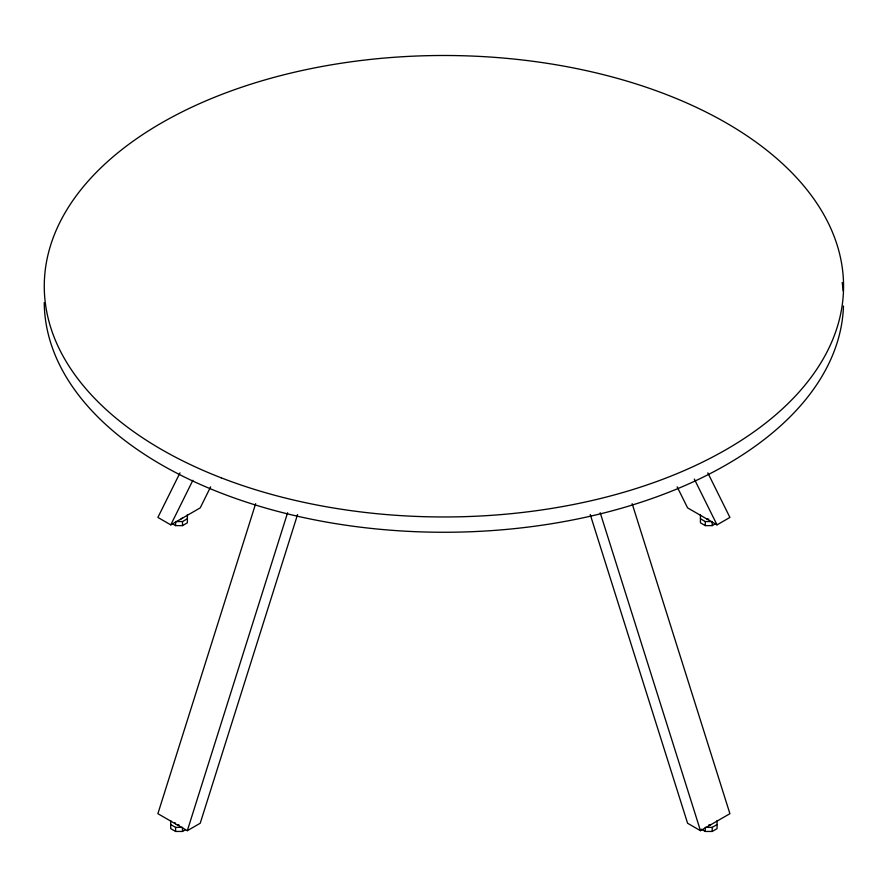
<?xml version="1.0" encoding="UTF-8"?>
<svg xmlns="http://www.w3.org/2000/svg" width="887" height="887" viewBox="0 0 887 887"><rect width="100%" height="100%" fill="white"/><g stroke="black" fill="none" stroke-linecap="round" stroke-linejoin="round"><path stroke-width="1.33" d="M255.656 503.672L157.886 813.689L187.323 830.687L200.218 823.247L297.566 514.549M187.323 830.687L287.599 512.753M179.994 472.86L157.886 517.42L170.781 524.871L200.218 507.874L210.651 486.83M170.781 524.871L192.878 480.299M181.136 518.828L182.655 517.941M187.379 514.748L187.379 522.809L182.5 525.625L175.604 525.625L175.604 521.556L182.5 521.556L187.379 518.74M170.725 820.575L170.725 828.635L175.604 831.452L182.5 831.452L185.427 829.755M700.431 514.748L700.431 522.809L705.298 525.625L712.206 525.625L715.122 523.94M677.147 486.83L687.591 507.874L717.029 524.871L729.912 517.42L707.815 472.86M590.232 514.549L687.591 823.247L700.475 830.687L729.912 813.689L632.143 503.672M717.073 820.575L717.073 828.635L712.206 831.452L705.298 831.452L705.298 827.371L712.206 827.371L717.073 824.555M708.746 824.965L710.831 824.644M700.431 518.74L705.298 521.556L712.206 521.556L712.206 525.625M170.725 824.555L175.604 827.371L182.5 827.371L182.5 831.452M706.673 518.828L708.746 519.15M176.968 824.644L179.052 824.965M172.677 523.94L175.604 525.625M701.406 829.201L705.298 831.452M694.31 479.058L717.029 524.871M174.894 822.559L175.449 823.768M600.211 512.753L700.475 830.687M712.206 827.371L712.206 831.452M705.298 521.556L705.298 525.625M182.5 521.556L182.5 525.625M175.604 827.371L175.604 831.452M843.482 306.037A399.649 230.742 0 0 1 440.906 532.255A399.649 230.742 0 0 1 44.25 302.578M842.195 282.543A399.649 230.742 0 0 1 843.127 290.814M221.251 477.838A399.649 230.742 0 0 0 842.65 301.757A399.649 230.742 0 0 0 267.807 79.098A399.649 230.742 0 0 0 221.251 477.838"/></g></svg>
